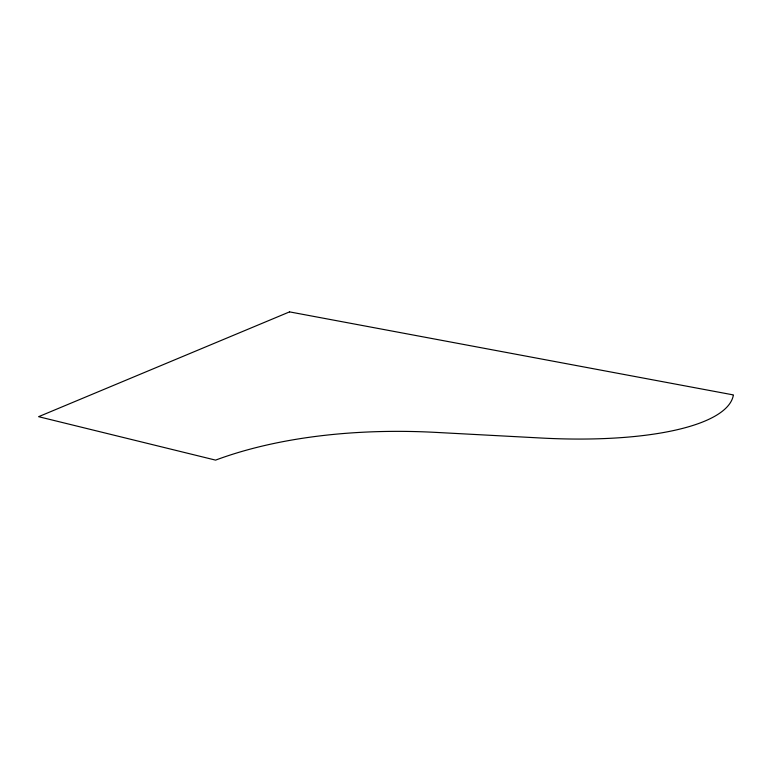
<?xml version="1.0" encoding="UTF-8"?>
<svg xmlns="http://www.w3.org/2000/svg" width="772" height="772" viewBox="0 0 772 772"><rect width="100%" height="100%" fill="white"/><g stroke="black" fill="none" stroke-linecap="round" stroke-linejoin="round"><path stroke-width="1.16" d="M289.548 311.878L38.6 416.687L215.581 460.122A353.528 168.566 6.2 0 1 435.582 432.378L541.008 438.013A226.476 65.06 6 0 0 733.4 394.926L289.548 311.878"/></g></svg>
